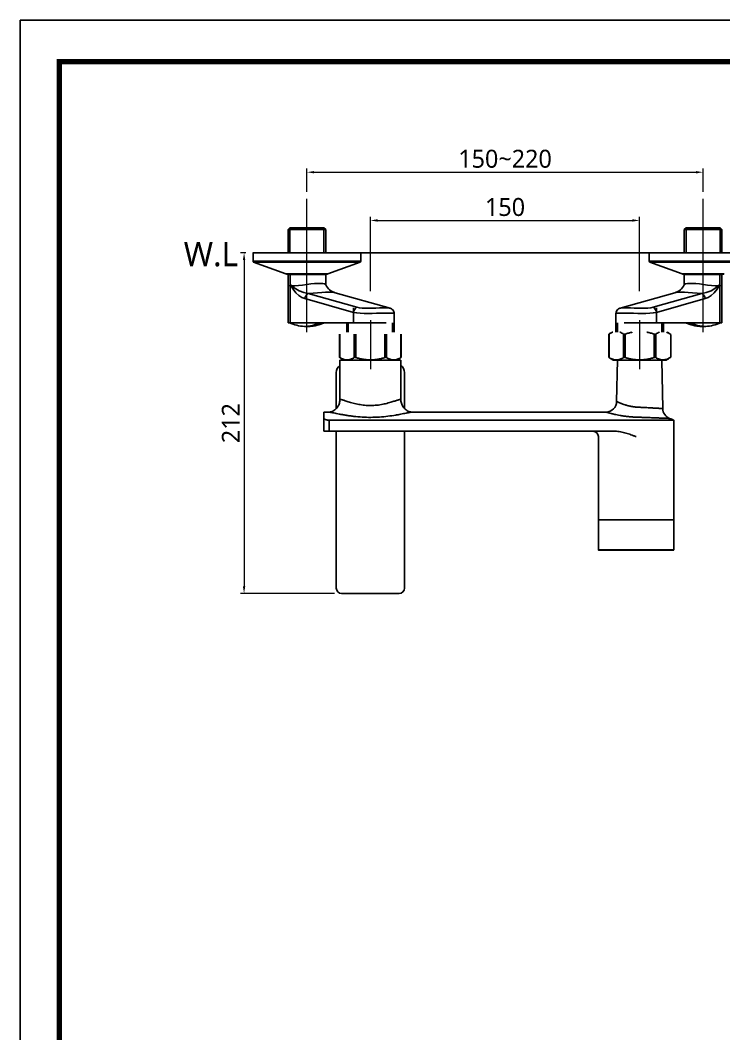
# Model space of a CAD drawing. Extents: x 0 to 1354, y 3495 to 4487.
# Drawn here: x 0 to 392, y 3923 to 4487 of the extents above; entities that cross this region are included whole.
import ezdxf

# ---------------------------------------------------------------- set-up
doc = ezdxf.new("R2010")
doc.units = 0
doc.header["$LTSCALE"] = 30
doc.header["$MEASUREMENT"] = 0
doc.header["$PDMODE"] = 3
doc.header["$PDSIZE"] = -10
doc.linetypes.add('CENTER', pattern=[2, 1.25, -0.25, 0.25, -0.25])
doc.linetypes.add('CENTER2', pattern=[28.575, 19.05, -3.175, 3.175, -3.175])
doc.layers.get('0').update_dxf_attribs({"linetype": 'CONTINUOUS'})
doc.layers.get('DEFPOINTS').update_dxf_attribs({"linetype": 'CONTINUOUS'})
for name, color, linetype, lineweight in [('\\M+5B3DF\\M+5B4E7\\M+5CFDF', 3, 'CONTINUOUS', 9), ('Cneter', 1, 'CENTER2', 13), ('치수선', 7, 'CONTINUOUS', 20)]:
    doc.layers.add(name, color=color, linetype=linetype, lineweight=lineweight)
doc.layers.add('BODY', color=7, linetype='CONTINUOUS')
doc.layers.add('DEF_LAYER_ASSEM_MEMBER', color=7, linetype='CONTINUOUS')
doc.styles.add('Daelim Dimension', font='NanumGothic.ttf')
doc.dimstyles.new('DEFAULT', dxfattribs={"dimscale": 2, "dimtxt": 2, "dimasz": 2, "dimexe": 0, "dimexo": 2, "dimgap": 1, "dimtad": 1, "dimdec": 1, "dimzin": 9, "dimdsep": 46, "dimtxsty": 'Daelim Dimension', "dimcen": 0.5, "dimclrd": 252, "dimclre": 252, "dimclrt": 3, "dimadec": 1, "dimazin": 0, "dimtfac": 1, "dimtdec": 1, "dimtix": 1, "dimtmove": 0, "dimatfit": 3, "dimfxl": 0, "dimtolj": 1, "dimtzin": 1, "dimlwd": 9, "dimlwe": 9, "dimarcsym": 0})

# ---------------------------------------------------------------- blocks, each defined once
blk = doc.blocks.new('*D35')
at = {"color": 5, "lineweight": 9, "ltscale": 0.5}
for p, q in [((195.04, 4336.19), (195.04, 4377.5)), ((199.04, 4375.5), (341.04, 4375.5)), ((345.04, 4336.19), (345.04, 4377.5))]:
    blk.add_line(p, q, dxfattribs=at)
at = {"color": 5, "ltscale": 0.5}
for points in [[(199.04, 4376.16), (199.04, 4374.83), (195.04, 4375.5)], [(341.04, 4376.16), (341.04, 4374.83), (345.04, 4375.5)]]:
    blk.add_solid(points, dxfattribs=at)
at = {"layer": 'DEFPOINTS', "color": 0, "ltscale": 0.5}
for p in [(345.04, 4375.5), (195.04, 4332.19), (345.04, 4332.19)]:
    blk.add_point(p, dxfattribs=at)
at = {"color": 7, "ltscale": 0.5, "insert": (270.04, 4382.93), "char_height": 10, "attachment_point": 5, "style": 'Daelim Dimension'}
blk.add_mtext('\\A1;150', dxfattribs=at)
blk = doc.blocks.new('*D41')
at = {"color": 5, "lineweight": 9, "ltscale": 0.5}
for p, q in [((159.69, 4391.44), (159.69, 4404.35)), ((163.69, 4402.35), (376.4, 4402.35)), ((380.4, 4391.44), (380.4, 4404.35))]:
    blk.add_line(p, q, dxfattribs=at)
at = {"color": 5, "ltscale": 0.5}
for points in [[(163.69, 4403.01), (163.69, 4401.68), (159.69, 4402.35)], [(376.4, 4403.01), (376.4, 4401.68), (380.4, 4402.35)]]:
    blk.add_solid(points, dxfattribs=at)
at = {"layer": 'DEFPOINTS', "color": 0, "ltscale": 0.5}
for p in [(380.4, 4402.35), (159.69, 4387.44), (380.4, 4387.44)]:
    blk.add_point(p, dxfattribs=at)
at = {"color": 7, "ltscale": 0.5, "insert": (270.04, 4409.79), "char_height": 10, "attachment_point": 5, "style": 'Daelim Dimension'}
blk.add_mtext('\\A1;150~220', dxfattribs=at)
blk = doc.blocks.new('*D46')
at = {"color": 5, "lineweight": 9, "ltscale": 0.5}
for p, q in [((125.69, 4357.44), (122.67, 4357.44)), ((124.67, 4353.44), (124.67, 4171.79)), ((175.04, 4167.79), (122.67, 4167.79))]:
    blk.add_line(p, q, dxfattribs=at)
at = {"color": 5, "ltscale": 0.5}
for points in [[(124, 4353.44), (125.34, 4353.44), (124.67, 4357.44)], [(124, 4171.79), (125.34, 4171.79), (124.67, 4167.79)]]:
    blk.add_solid(points, dxfattribs=at)
at = {"layer": 'DEFPOINTS', "color": 0, "ltscale": 0.5}
for p in [(129.69, 4357.44), (124.67, 4167.79), (179.04, 4167.79)]:
    blk.add_point(p, dxfattribs=at)
at = {"color": 7, "ltscale": 0.5, "insert": (117.28, 4262.62), "char_height": 10, "attachment_point": 5, "rotation": 90, "style": 'Daelim Dimension'}
blk.add_mtext('\\A1;212', dxfattribs=at)

msp = doc.modelspace()

# ---------------------------------------------------------------- linework, layer by layer
for p, q in [((170.19, 4363.88), (170.19, 4357.44)), ((369.9, 4363.88), (369.9, 4357.44)), ((149.19, 4345.66), (149.19, 4318.44)), ((170.19, 4345.66), (170.19, 4339.64)), ((369.9, 4345.66), (369.9, 4339.64)), ((390.9, 4345.66), (390.9, 4318.44))]:
    msp.add_line(p, q)
at = {"ltscale": 0.5}
msp.add_line((129.56, 4357.44), (980.24, 4357.44), dxfattribs=at)
at = {"color": 7, "linetype": 'Continuous'}
for p, q in [((208.24, 4313.19), (208.24, 4319.3)), ((181.84, 4316.28), (181.84, 4313.19))]:
    msp.add_line(p, q, dxfattribs=at)
at = {"color": 0}
for p, q in [((178.04, 4297.69), (178.04, 4275.62)), ((212.04, 4297.69), (178.04, 4297.69)), ((212.04, 4297.69), (212.04, 4275.62)), ((332.63, 4297.69), (332.23, 4274.69)), ((357.46, 4297.69), (332.63, 4297.69)), ((357.46, 4297.69), (357.93, 4270.74)), ((176.04, 4290.79), (176.04, 4270.83)), ((214.04, 4290.79), (214.04, 4270.83)), ((169.04, 4265.53), (169.04, 4268.79)), ((171.49, 4268.79), (169.04, 4268.79)), ((326.23, 4268.79), (218.6, 4268.79)), ((169.04, 4258.09), (169.04, 4265.53)), ((343.04, 4264.29), (172.04, 4264.29)), ((172.04, 4258.09), (172.04, 4264.29)), ((364.04, 4264.29), (343.04, 4264.29)), ((364.04, 4264.29), (364.04, 4208.79)), ((172.04, 4258.09), (169.04, 4258.09)), ((172.04, 4258.09), (331.42, 4258.09)), ((176.04, 4258.09), (176.04, 4170.79)), ((214.04, 4258.09), (214.04, 4170.79)), ((322.04, 4208.79), (322.04, 4255.09)), ((364.04, 4208.79), (322.04, 4208.79)), ((343.04, 4208.79), (322.04, 4208.79)), ((322.04, 4208.79), (322.04, 4194.03)), ((343.04, 4208.79), (364.04, 4208.79)), ((364.04, 4194.03), (364.04, 4208.79)), ((322.04, 4192.09), (322.04, 4194.03)), ((364.04, 4192.09), (364.04, 4194.03)), ((322.04, 4192.09), (343.04, 4192.09)), ((363.74, 4191.79), (322.34, 4191.79)), ((343.04, 4192.09), (364.04, 4192.09)), ((211.04, 4167.79), (179.04, 4167.79))]:
    msp.add_line(p, q, dxfattribs=at)
at = {"ltscale": 0.5}
msp.add_lwpolyline([(0, 3494.81), (1354.08, 3494.81), (1354.08, 4486.97), (0, 4486.97)], close=True, dxfattribs=at)
at = {"color": 5, "linetype": 'ByBlock', "lineweight": 200, "const_width": 3.12}
msp.add_lwpolyline([(21.77, 3537.29), (1332.17, 3537.29), (1332.17, 4463.93), (21.77, 4463.93)], close=True, dxfattribs=at)
for centre, start, end in [((177.12, 4342.63), 203.5124, 257.6052), ((362.96, 4342.63), 282.3948, 336.4876)]:
    msp.add_arc(centre, 7.55, start, end)
at = {"color": 0}
for centre, radius, start, end in [((181.04, 4290.79), 5, 126.8705, 180), ((209.04, 4290.79), 5, 0, 53.1295), ((326.23, 4274.79), 6, 270, 359), ((343.04, 4217.54), 51.25, 65.8105, 68.6067), ((322.34, 4192.09), 0.3, 180, 270), ((179.04, 4170.79), 3, 180, 270)]:
    msp.add_arc(centre, radius, start, end, dxfattribs=at)
at = {"color": 0, "extrusion": (1.22465e-16, -6.12323e-17, -1)}
msp.add_arc((-363.93, 4270.85), 6, 291.3944, 359, dxfattribs=at)
at = {"color": 0, "extrusion": (-1.22465e-16, -6.12323e-17, -1)}
msp.add_arc((-319.04, 4255.09), 3, 90, 180, dxfattribs=at)
at = {"color": 0, "extrusion": (0, 0, -1)}
for centre, radius in [((-363.74, 4192.09), 0.3), ((-211.04, 4170.79), 3)]:
    msp.add_arc(centre, radius, 180, 270, dxfattribs=at)
at = {"color": 0}
for centre, major_axis, start_param, end_param in [((171.04, 4275.62), (-7, 0), 2.947452, 3.141593), ((219.04, 4275.62), (7, 0), 3.141593, 3.335733)]:
    msp.add_ellipse(centre, major_axis=major_axis, ratio=0.997012, start_param=start_param, end_param=end_param, dxfattribs=at)
for points, knots in [([(177.92, 4274.34), (177.76, 4273.56), (177.23, 4272.1), (175.7, 4270.19), (173.71, 4269.02), (172.49, 4268.76), (171.87, 4268.75)], [0, 0, 0, 0, 0.242727, 0.496779, 0.752018, 1, 1, 1, 1]), ([(178.04, 4275.62), (178.04, 4275.63), (178.04, 4275.66), (178.06, 4275.69), (178.08, 4275.72), (178.11, 4275.75), (178.15, 4275.77), (178.19, 4275.78), (178.25, 4275.79), (178.38, 4275.8), (178.65, 4275.77), (179.14, 4275.66), (179.8, 4275.48), (180.59, 4275.22), (181.57, 4274.9), (182.69, 4274.54), (184, 4274.14), (185.43, 4273.74), (186.95, 4273.37), (189.04, 4272.93), (191.76, 4272.54), (195.22, 4272.37), (198.69, 4272.57), (201.42, 4273), (203.51, 4273.46), (204.98, 4273.83), (206.36, 4274.23), (207.58, 4274.6), (208.64, 4274.94), (209.55, 4275.24), (210.31, 4275.48), (210.95, 4275.66), (211.44, 4275.77), (211.73, 4275.8), (211.89, 4275.78), (211.98, 4275.75), (212.03, 4275.7), (212.04, 4275.65), (212.04, 4275.62)], [0, 0, 0, 0, 0.007095, 0.014193, 0.021293, 0.028398, 0.035508, 0.042626, 0.049751, 0.056885, 0.085676, 0.115364, 0.145089, 0.176855, 0.206795, 0.241749, 0.275126, 0.308756, 0.344759, 0.375458, 0.4399, 0.502879, 0.566914, 0.632956, 0.663068, 0.699369, 0.731983, 0.763903, 0.79682, 0.825375, 0.856005, 0.884725, 0.914289, 0.943078, 0.957322, 0.97155, 0.985773, 1, 1, 1, 1]), ([(218.21, 4268.75), (217.6, 4268.76), (216.37, 4269.02), (214.38, 4270.19), (212.85, 4272.1), (212.32, 4273.56), (212.16, 4274.34)], [0, 0, 0, 0, 0.247982, 0.503222, 0.757273, 1, 1, 1, 1]), ([(332.23, 4274.69), (332.23, 4274.69), (332.23, 4274.69), (332.24, 4274.68), (332.26, 4274.67), (332.29, 4274.66), (332.33, 4274.64), (332.38, 4274.62), (332.44, 4274.59), (332.5, 4274.56), (332.58, 4274.52), (332.66, 4274.48), (332.88, 4274.38), (333.35, 4274.16), (334.1, 4273.84), (334.89, 4273.51), (335.76, 4273.18), (336.7, 4272.86), (337.71, 4272.55), (338.56, 4272.32), (339.48, 4272.1), (340.31, 4271.93), (341.05, 4271.8), (341.71, 4271.71), (342.37, 4271.63), (343.02, 4271.57), (343.46, 4271.54), (343.68, 4271.53)], [0, 0, 0, 0, 0.017257, 0.0346, 0.052031, 0.069554, 0.087171, 0.104885, 0.122698, 0.140614, 0.158634, 0.176761, 0.194998, 0.287524, 0.390963, 0.44438, 0.510054, 0.608228, 0.653212, 0.71434, 0.770476, 0.821636, 0.858795, 0.895193, 0.930847, 0.965776, 1, 1, 1, 1]), ([(171.47, 4268.79), (171.59, 4268.79), (171.76, 4268.78), (171.96, 4268.76), (171.99, 4268.76)], [0, 0, 0, 0, 0.885885, 1, 1, 1, 1]), ([(171.99, 4268.76), (172.17, 4268.74), (172.62, 4268.67), (173.52, 4268.51), (174.66, 4268.29), (176.05, 4268.01), (177.65, 4267.68), (179.46, 4267.34), (181.44, 4266.99), (183.58, 4266.67), (186.55, 4266.28), (190.45, 4265.93), (195.3, 4265.79), (200.17, 4265.96), (204.87, 4266.42), (208.48, 4266.96), (211.03, 4267.42), (212.75, 4267.75), (214.24, 4268.05), (215.54, 4268.31), (216.6, 4268.52), (217.47, 4268.68), (217.91, 4268.74), (218.1, 4268.76)], [0, 0, 0, 0, 0.030344, 0.063968, 0.101497, 0.139073, 0.177961, 0.217992, 0.258865, 0.300173, 0.341475, 0.423002, 0.503927, 0.586013, 0.66938, 0.751302, 0.790788, 0.828939, 0.867899, 0.901255, 0.93714, 0.969883, 1, 1, 1, 1]), ([(218.1, 4268.76), (218.12, 4268.76), (218.32, 4268.78), (218.49, 4268.79), (218.61, 4268.79)], [0, 0, 0, 0, 0.109066, 1, 1, 1, 1]), ([(326.23, 4268.79), (326.23, 4268.79), (326.23, 4268.79), (326.24, 4268.79), (326.26, 4268.78), (326.29, 4268.78), (326.33, 4268.76), (326.37, 4268.75), (326.47, 4268.72), (326.65, 4268.67), (326.97, 4268.58), (327.39, 4268.46), (328.07, 4268.27), (329.25, 4267.96), (330.86, 4267.57), (332.55, 4267.21), (334.24, 4266.88), (336.13, 4266.58), (337.91, 4266.35), (339.34, 4266.2), (340.43, 4266.1), (341.4, 4266.04), (342.23, 4265.99), (342.78, 4265.97), (343.04, 4265.96)], [0, 0, 0, 0, 0.013363, 0.026771, 0.040224, 0.053721, 0.067263, 0.080849, 0.094481, 0.138894, 0.185567, 0.229271, 0.276065, 0.374202, 0.491334, 0.559562, 0.635239, 0.730381, 0.80937, 0.85568, 0.903467, 0.937382, 0.969567, 1, 1, 1, 1]), ([(343.68, 4271.53), (344.08, 4271.51), (344.47, 4271.48), (345.19, 4271.45), (345.53, 4271.43), (346.16, 4271.39), (346.45, 4271.38), (346.99, 4271.35), (347.23, 4271.33), (347.67, 4271.31), (347.87, 4271.3), (348.22, 4271.28), (348.37, 4271.27), (348.62, 4271.26), (348.73, 4271.25), (348.85, 4271.24), (348.88, 4271.24), (348.93, 4271.24), (348.95, 4271.24), (348.97, 4271.24), (348.98, 4271.24), (348.98, 4271.24), (348.99, 4271.24), (348.99, 4271.24), (348.99, 4271.24), (348.99, 4271.24), (348.99, 4271.24), (348.99, 4271.24), (348.99, 4271.24), (348.99, 4271.24), (348.99, 4271.24), (349.46, 4271.21), (349.92, 4271.19), (350.78, 4271.14), (351.19, 4271.12), (351.95, 4271.07), (352.31, 4271.05), (352.81, 4271.03), (352.98, 4271.02), (353.21, 4271.01), (353.33, 4271), (353.46, 4270.99), (353.52, 4270.99), (353.55, 4270.99), (353.57, 4270.99), (353.58, 4270.98), (353.58, 4270.98), (353.58, 4270.98), (353.58, 4270.98), (353.58, 4270.98), (353.58, 4270.98), (353.58, 4270.98), (353.95, 4270.96), (354.29, 4270.95), (354.93, 4270.91), (355.22, 4270.89), (355.77, 4270.86), (356.02, 4270.85), (356.48, 4270.83), (356.68, 4270.81), (357.04, 4270.79), (357.2, 4270.79), (357.47, 4270.77), (357.58, 4270.76), (357.75, 4270.75), (357.82, 4270.75), (357.91, 4270.75), (357.93, 4270.74), (357.93, 4270.74)], [0, 0, 0, 0, 0.031257, 0.031257, 0.062513, 0.062513, 0.09377, 0.09377, 0.125026, 0.125026, 0.156283, 0.156283, 0.18754, 0.18754, 0.218796, 0.218796, 0.234424, 0.234424, 0.242239, 0.246146, 0.248099, 0.249076, 0.249564, 0.249808, 0.249931, 0.249992, 0.250022, 0.250037, 0.250045, 0.250045, 0.250053, 0.250053, 0.312566, 0.312566, 0.375079, 0.375079, 0.437592, 0.437592, 0.468849, 0.468849, 0.484477, 0.492291, 0.496198, 0.498152, 0.499129, 0.499617, 0.499861, 0.499983, 0.500044, 0.500075, 0.500075, 0.500105, 0.500105, 0.562619, 0.562619, 0.625132, 0.625132, 0.687645, 0.687645, 0.750158, 0.750158, 0.812671, 0.812671, 0.875184, 0.875184, 0.937698, 0.937698, 1, 1, 1, 1]), ([(169.04, 4265.53), (169.04, 4265.46), (169.06, 4265.38), (169.13, 4265.24), (169.19, 4265.17), (169.33, 4265.02), (169.42, 4264.95), (169.63, 4264.82), (169.75, 4264.76), (170.02, 4264.64), (170.17, 4264.58), (170.49, 4264.48), (170.67, 4264.44), (171.04, 4264.37), (171.23, 4264.34), (171.63, 4264.3), (171.83, 4264.29), (172.04, 4264.29)], [0, 0, 0, 0, 0.125, 0.125, 0.25, 0.25, 0.375, 0.375, 0.5, 0.5, 0.625, 0.625, 0.75, 0.75, 0.875, 0.875, 1, 1, 1, 1]), ([(343.04, 4265.96), (343.3, 4265.95), (343.56, 4265.94), (344.06, 4265.93), (344.3, 4265.92), (345, 4265.89), (345.45, 4265.87), (346.27, 4265.84), (346.65, 4265.83), (347.35, 4265.8), (347.67, 4265.79), (348.24, 4265.77), (348.5, 4265.76), (348.96, 4265.74), (349.16, 4265.74), (349.5, 4265.72), (349.64, 4265.72), (349.81, 4265.71), (349.86, 4265.71), (349.92, 4265.71), (349.95, 4265.71), (349.98, 4265.7), (350, 4265.7), (350, 4265.7), (350.01, 4265.7), (350.01, 4265.7), (350.01, 4265.7), (350.01, 4265.7), (350.01, 4265.7), (350.01, 4265.7), (350.01, 4265.7), (350.01, 4265.7), (350.01, 4265.7), (350.01, 4265.7), (350.58, 4265.68), (351.14, 4265.66), (352.22, 4265.62), (352.75, 4265.6), (353.76, 4265.56), (354.24, 4265.55), (354.94, 4265.52), (355.17, 4265.51), (355.5, 4265.5), (355.66, 4265.49), (355.85, 4265.48), (355.94, 4265.48), (355.99, 4265.48), (356.01, 4265.48), (356.03, 4265.48), (356.03, 4265.48), (356.03, 4265.48), (356.04, 4265.48), (356.04, 4265.48), (356.04, 4265.48), (356.23, 4265.47), (356.42, 4265.46), (356.82, 4265.45), (357.02, 4265.44), (357.43, 4265.43), (357.64, 4265.42), (357.87, 4265.41), (357.91, 4265.41), (357.95, 4265.41), (357.96, 4265.41), (357.96, 4265.41), (357.97, 4265.41), (357.97, 4265.41), (357.97, 4265.4), (357.98, 4265.4), (358.05, 4265.4), (358.22, 4265.4), (358.37, 4265.39), (358.66, 4265.38), (358.83, 4265.37), (359.14, 4265.36), (359.28, 4265.36), (359.43, 4265.35), (359.48, 4265.35), (359.52, 4265.35), (359.54, 4265.35), (359.54, 4265.35), (359.54, 4265.35), (359.54, 4265.35), (359.54, 4265.35), (359.55, 4265.35), (359.55, 4265.35), (359.56, 4265.34), (359.65, 4265.34), (359.87, 4265.33), (360.07, 4265.33), (360.32, 4265.32), (360.43, 4265.31), (360.6, 4265.31), (360.66, 4265.3), (360.72, 4265.3), (360.73, 4265.3), (360.73, 4265.3), (360.74, 4265.3), (360.74, 4265.3), (360.74, 4265.3), (360.75, 4265.3), (360.79, 4265.3), (361.02, 4265.29), (361.2, 4265.28), (361.39, 4265.28), (361.45, 4265.27), (361.55, 4265.27), (361.6, 4265.27), (361.7, 4265.26), (361.74, 4265.26), (361.74, 4265.26)], [0, 0, 0, 0, 0.015625, 0.015625, 0.03125, 0.03125, 0.0625, 0.0625, 0.09375, 0.09375, 0.125, 0.125, 0.15625, 0.15625, 0.1875, 0.1875, 0.21875, 0.21875, 0.234375, 0.234375, 0.242187, 0.246094, 0.248047, 0.249023, 0.249512, 0.249756, 0.249878, 0.249939, 0.249969, 0.249985, 0.249992, 0.249996, 0.249996, 0.25, 0.25, 0.3125, 0.3125, 0.375, 0.375, 0.4375, 0.4375, 0.46875, 0.46875, 0.484375, 0.492187, 0.496094, 0.498047, 0.499023, 0.499512, 0.499756, 0.499878, 0.499939, 0.499939, 0.5, 0.5, 0.53125, 0.53125, 0.5625, 0.5625, 0.59375, 0.59375, 0.597656, 0.599609, 0.599854, 0.599976, 0.599976, 0.600098, 0.600098, 0.600586, 0.601562, 0.609375, 0.625, 0.625, 0.65625, 0.65625, 0.6875, 0.6875, 0.695312, 0.699219, 0.699707, 0.699951, 0.699951, 0.700012, 0.700012, 0.700073, 0.700195, 0.701172, 0.703125, 0.71875, 0.75, 0.75, 0.78125, 0.78125, 0.796875, 0.798828, 0.799805, 0.799805, 0.800049, 0.800049, 0.800293, 0.800781, 0.804687, 0.8125, 0.875, 0.875, 0.90625, 0.90625, 0.9375, 0.9375, 1, 1, 1, 1]), ([(331.42, 4258.09), (332.44, 4258.09), (333.43, 4257.98), (335.4, 4257.62), (336.38, 4257.37), (338.31, 4256.8), (339.26, 4256.48), (340.68, 4255.98), (341.16, 4255.8), (341.86, 4255.54), (342.1, 4255.45), (342.57, 4255.27), (342.81, 4255.18), (343.04, 4255.09)], [0, 0, 0, 0, 0.25, 0.25, 0.5, 0.5, 0.75, 0.75, 0.875, 0.875, 0.9375, 0.9375, 1, 1, 1, 1])]:
    msp.add_open_spline(points, degree=3, knots=knots, dxfattribs=at)
at = {"layer": '\\M+5B3DF\\M+5B4E7\\M+5CFDF', "color": 0, "lineweight": -3}
for p, q in [((177.88, 4312.12), (177.88, 4299.27)), ((178.01, 4312.21), (178.01, 4299.18)), ((186.09, 4299.18), (186.09, 4312.21)), ((186.96, 4312.21), (186.96, 4299.18)), ((203.12, 4299.18), (203.12, 4312.21)), ((203.99, 4312.21), (203.99, 4299.18)), ((212.07, 4299.18), (212.07, 4312.21)), ((212.21, 4299.27), (212.21, 4312.12)), ((327.88, 4312.12), (327.88, 4299.27)), ((328.01, 4312.21), (328.01, 4299.18)), ((336.09, 4299.18), (336.09, 4312.21)), ((336.96, 4312.21), (336.96, 4299.18)), ((353.12, 4299.18), (353.12, 4312.21)), ((353.99, 4312.21), (353.99, 4299.18)), ((362.36, 4312), (362.36, 4299.39)), ((180.34, 4297.69), (209.74, 4297.69)), ((181.54, 4297.69), (187.22, 4297.69)), ((181.54, 4297.69), (181.54, 4297.39)), ((330.34, 4297.69), (359.74, 4297.69)), ((352.86, 4297.69), (358.54, 4297.69)), ((358.54, 4297.69), (358.54, 4297.39))]:
    msp.add_line(p, q, dxfattribs=at)
for centre, start, end in [((343.2, 4290.91), 121.5889, 125.8261), ((346.89, 4290.91), 53.7477, 58.4112), ((193.2, 4320.48), 234.1732, 240.5682), ((196.89, 4320.48), 299.4318, 305.8261), ((343.2, 4320.48), 234.1732, 240.5682), ((346.89, 4320.48), 299.4318, 306.2488)]:
    msp.add_arc(centre, 26.16, start, end, dxfattribs=at)
for points, knots in [([(327.88, 4312.12), (327.88, 4312.12), (327.88, 4312.12), (327.88, 4312.12), (327.88, 4312.12), (327.89, 4312.13), (327.9, 4312.13), (327.92, 4312.14), (327.92, 4312.15), (327.94, 4312.16), (327.94, 4312.16), (327.97, 4312.18), (327.99, 4312.19), (328.01, 4312.21)], [0, 0, 0, 0, 0.123018, 0.123018, 0.248301, 0.248301, 0.498867, 0.498867, 0.624151, 0.624151, 0.749434, 0.749434, 1, 1, 1, 1]), ([(328.01, 4312.21), (328.66, 4312.65), (329.33, 4312.98), (330, 4313.19), (330.01, 4313.2), (330.01, 4313.2)], [0, 0, 0, 0, 0.997444, 0.997444, 1, 1, 1, 1]), ([(334.08, 4313.2), (334.09, 4313.2), (334.09, 4313.2), (334.77, 4312.98), (335.44, 4312.65), (336.09, 4312.21)], [0, 0, 0, 0, 0.007691, 0.007691, 1, 1, 1, 1]), ([(336.09, 4312.21), (336.18, 4312.15), (336.3, 4312.12), (336.61, 4312.12), (336.79, 4312.15), (336.96, 4312.21)], [0, 0, 0, 0, 0.5, 0.5, 1, 1, 1, 1]), ([(336.96, 4312.21), (337.61, 4312.43), (338.27, 4312.62), (339.6, 4312.95), (340.27, 4313.08), (340.95, 4313.19), (340.95, 4313.19), (340.95, 4313.2)], [0, 0, 0, 0, 0.499064, 0.499064, 0.998129, 0.998129, 1, 1, 1, 1]), ([(349.12, 4313.2), (349.13, 4313.2), (349.13, 4313.2), (349.81, 4313.09), (350.48, 4312.95), (351.81, 4312.62), (352.47, 4312.43), (353.12, 4312.21)], [0, 0, 0, 0, 0.002867, 0.002867, 0.501433, 0.501433, 1, 1, 1, 1]), ([(353.12, 4312.21), (353.29, 4312.15), (353.47, 4312.12), (353.78, 4312.12), (353.91, 4312.15), (353.99, 4312.21)], [0, 0, 0, 0, 0.5, 0.5, 1, 1, 1, 1]), ([(359.94, 4313.24), (360.06, 4313.2), (360.18, 4313.16), (361, 4312.86), (361.69, 4312.5), (362.36, 4312)], [0, 0, 0, 0, 0.14871, 0.14871, 1, 1, 1, 1]), ([(178.01, 4299.18), (177.99, 4299.2), (177.97, 4299.21), (177.94, 4299.23), (177.92, 4299.24), (177.91, 4299.25), (177.9, 4299.26), (177.89, 4299.26), (177.89, 4299.27), (177.88, 4299.27), (177.88, 4299.27), (177.88, 4299.27), (177.88, 4299.27), (177.88, 4299.27)], [0, 0, 0, 0, 0.249667, 0.249667, 0.499334, 0.499334, 0.624168, 0.624168, 0.749001, 0.749001, 0.998668, 0.998668, 1, 1, 1, 1]), ([(186.09, 4299.18), (185.44, 4298.74), (184.77, 4298.41), (183.43, 4297.98), (182.74, 4297.87), (181.71, 4297.87), (181.36, 4297.89), (180.68, 4298), (180.34, 4298.09), (179.33, 4298.41), (178.66, 4298.74), (178.01, 4299.18)], [0, 0, 0, 0, 0.25, 0.25, 0.5, 0.5, 0.625, 0.625, 0.75, 0.75, 1, 1, 1, 1]), ([(186.96, 4299.18), (186.79, 4299.24), (186.61, 4299.27), (186.31, 4299.27), (186.18, 4299.24), (186.09, 4299.18)], [0, 0, 0, 0, 0.5, 0.5, 1, 1, 1, 1]), ([(203.12, 4299.18), (202.47, 4298.96), (201.81, 4298.77), (200.48, 4298.44), (199.81, 4298.3), (198.46, 4298.09), (197.79, 4298), (196.42, 4297.89), (195.74, 4297.87), (194.96, 4297.87), (194.87, 4297.87), (194.7, 4297.87), (194.44, 4297.87), (193.84, 4297.89), (193.32, 4297.92), (192.3, 4298), (191.62, 4298.09), (190.27, 4298.3), (189.6, 4298.44), (188.27, 4298.77), (187.61, 4298.96), (186.96, 4299.18)], [0, 0, 0, 0, 0.125, 0.125, 0.25, 0.25, 0.375, 0.375, 0.5, 0.5, 0.515625, 0.515625, 0.53125, 0.5625, 0.625, 0.625, 0.75, 0.75, 0.875, 0.875, 1, 1, 1, 1]), ([(203.99, 4299.18), (203.91, 4299.24), (203.78, 4299.27), (203.47, 4299.27), (203.29, 4299.24), (203.12, 4299.18)], [0, 0, 0, 0, 0.5, 0.5, 1, 1, 1, 1]), ([(212.07, 4299.18), (211.42, 4298.74), (210.75, 4298.41), (209.41, 4297.98), (208.72, 4297.87), (207.69, 4297.87), (207.34, 4297.89), (206.66, 4298), (206.32, 4298.09), (205.31, 4298.41), (204.65, 4298.74), (203.99, 4299.18)], [0, 0, 0, 0, 0.25, 0.25, 0.5, 0.5, 0.625, 0.625, 0.75, 0.75, 1, 1, 1, 1]), ([(212.21, 4299.27), (212.21, 4299.27), (212.21, 4299.27), (212.2, 4299.27), (212.2, 4299.27), (212.19, 4299.26), (212.18, 4299.26), (212.17, 4299.25), (212.16, 4299.24), (212.15, 4299.23), (212.14, 4299.23), (212.11, 4299.21), (212.09, 4299.2), (212.07, 4299.18)], [0, 0, 0, 0, 0.123018, 0.123018, 0.248301, 0.248301, 0.498867, 0.498867, 0.624151, 0.624151, 0.749434, 0.749434, 1, 1, 1, 1]), ([(328.01, 4299.18), (327.99, 4299.2), (327.97, 4299.21), (327.94, 4299.23), (327.92, 4299.24), (327.91, 4299.25), (327.9, 4299.26), (327.89, 4299.26), (327.89, 4299.27), (327.88, 4299.27), (327.88, 4299.27), (327.88, 4299.27), (327.88, 4299.27), (327.88, 4299.27)], [0, 0, 0, 0, 0.249667, 0.249667, 0.499334, 0.499334, 0.624168, 0.624168, 0.749001, 0.749001, 0.998668, 0.998668, 1, 1, 1, 1]), ([(336.09, 4299.18), (335.44, 4298.74), (334.77, 4298.41), (333.43, 4297.98), (332.74, 4297.87), (331.71, 4297.87), (331.36, 4297.89), (330.68, 4298), (330.34, 4298.09), (329.33, 4298.41), (328.66, 4298.74), (328.01, 4299.18)], [0, 0, 0, 0, 0.25, 0.25, 0.5, 0.5, 0.625, 0.625, 0.75, 0.75, 1, 1, 1, 1]), ([(336.96, 4299.18), (336.79, 4299.24), (336.61, 4299.27), (336.31, 4299.27), (336.18, 4299.24), (336.09, 4299.18)], [0, 0, 0, 0, 0.5, 0.5, 1, 1, 1, 1]), ([(353.12, 4299.18), (352.47, 4298.96), (351.81, 4298.77), (350.48, 4298.44), (349.81, 4298.3), (348.46, 4298.09), (347.79, 4298), (346.42, 4297.89), (345.74, 4297.87), (344.96, 4297.87), (344.87, 4297.87), (344.7, 4297.87), (344.44, 4297.87), (343.84, 4297.89), (343.32, 4297.92), (342.3, 4298), (341.62, 4298.09), (340.27, 4298.3), (339.6, 4298.44), (338.27, 4298.77), (337.61, 4298.96), (336.96, 4299.18)], [0, 0, 0, 0, 0.125, 0.125, 0.25, 0.25, 0.375, 0.375, 0.5, 0.5, 0.515625, 0.515625, 0.53125, 0.5625, 0.625, 0.625, 0.75, 0.75, 0.875, 0.875, 1, 1, 1, 1]), ([(353.99, 4299.18), (353.91, 4299.24), (353.78, 4299.27), (353.47, 4299.27), (353.29, 4299.24), (353.12, 4299.18)], [0, 0, 0, 0, 0.5, 0.5, 1, 1, 1, 1]), ([(362.36, 4299.39), (361.69, 4298.89), (361, 4298.52), (359.96, 4298.15), (359.61, 4298.05), (358.9, 4297.91), (358.54, 4297.88), (357.47, 4297.85), (356.76, 4297.95), (355.36, 4298.39), (354.67, 4298.72), (353.99, 4299.18)], [0, 0, 0, 0, 0.25, 0.25, 0.375, 0.375, 0.5, 0.5, 0.75, 0.75, 1, 1, 1, 1])]:
    msp.add_open_spline(points, degree=3, knots=knots, dxfattribs=at)
msp.add_open_spline([(353.99, 4312.21), (354.65, 4312.65), (355.32, 4312.98), (356, 4313.2)], degree=3, dxfattribs=at)
at = {"layer": 'BODY', "color": 1, "linetype": 'CENTER', "lineweight": 5}
for p, q in [((195.04, 4320.04), (195.04, 4292.6)), ((345.04, 4320.04), (345.04, 4292.6))]:
    msp.add_line(p, q, dxfattribs=at)
at = {"layer": 'Cneter', "lineweight": 5, "ltscale": 0.5}
for p, q in [((159.69, 4313.37), (159.69, 4387.44)), ((380.4, 4313.37), (380.4, 4387.44))]:
    msp.add_line(p, q, dxfattribs=at)
at = {"layer": 'DEF_LAYER_ASSEM_MEMBER', "color": 7, "linetype": 'Continuous'}
for p, q in [((150.19, 4371.44), (149.19, 4370.44)), ((170.19, 4370.44), (149.19, 4370.44)), ((149.19, 4370.44), (149.19, 4357.44)), ((169.19, 4371.44), (150.19, 4371.44)), ((169.19, 4371.44), (170.19, 4370.44)), ((170.19, 4370.44), (170.19, 4357.44)), ((370.9, 4371.44), (369.9, 4370.44)), ((369.9, 4370.44), (390.9, 4370.44)), ((369.9, 4370.44), (369.9, 4357.44)), ((370.9, 4371.44), (389.9, 4371.44)), ((389.9, 4371.44), (390.9, 4370.44)), ((390.9, 4370.44), (390.9, 4357.44)), ((189.69, 4357.44), (129.69, 4357.44)), ((129.69, 4357.44), (129.69, 4352.79)), ((189.69, 4357.44), (189.69, 4352.79)), ((350.4, 4357.44), (410.4, 4357.44)), ((350.4, 4357.44), (350.4, 4352.79)), ((130.01, 4352.32), (148.01, 4345.69)), ((189.36, 4352.32), (171.36, 4345.69)), ((350.72, 4352.32), (368.72, 4345.69)), ((148.01, 4345.69), (148.19, 4345.66)), ((148.23, 4345.66), (171.14, 4345.66)), ((170.19, 4345.66), (170.19, 4345.44)), ((171.36, 4345.69), (171.19, 4345.66)), ((368.72, 4345.69), (368.9, 4345.66)), ((391.85, 4345.66), (368.94, 4345.66)), ((369.9, 4345.66), (369.9, 4345.44)), ((170.19, 4345.44), (149.19, 4345.44)), ((369.9, 4345.44), (390.9, 4345.44)), ((175.5, 4335.26), (205.99, 4326.63)), ((364.59, 4335.26), (334.1, 4326.63)), ((205.99, 4326.63), (205.99, 4326.63)), ((208.24, 4323.72), (208.24, 4323.71)), ((208.24, 4323.71), (208.24, 4313.19)), ((331.84, 4323.72), (331.84, 4323.71)), ((331.84, 4323.71), (331.84, 4313.19)), ((334.09, 4326.63), (334.09, 4326.63)), ((185.71, 4318.44), (149.19, 4318.44)), ((169.44, 4318.42), (149.94, 4318.42)), ((181.84, 4318.44), (181.84, 4313.19)), ((203.74, 4318.44), (184.5, 4318.44)), ((336.34, 4318.44), (354.93, 4318.44)), ((354.38, 4318.44), (390.9, 4318.44)), ((358.24, 4318.44), (358.24, 4313.19)), ((370.65, 4318.42), (390.15, 4318.42))]:
    msp.add_line(p, q, dxfattribs=at)
at = {"layer": 'DEF_LAYER_ASSEM_MEMBER', "color": 2, "linetype": 'Continuous'}
for p, q in [((150.19, 4357.44), (150.19, 4371.44)), ((169.19, 4357.44), (169.19, 4371.44)), ((370.9, 4357.44), (370.9, 4371.44)), ((389.9, 4357.44), (389.9, 4371.44)), ((182.74, 4313.19), (182.74, 4318.44)), ((207.34, 4313.19), (207.34, 4318.44)), ((332.74, 4313.19), (332.74, 4318.44)), ((357.34, 4313.19), (357.34, 4318.44))]:
    msp.add_line(p, q, dxfattribs=at)
at = {"layer": 'DEF_LAYER_ASSEM_MEMBER', "color": 9, "linetype": 'Continuous'}
for p, q in [((189.69, 4352.79), (129.69, 4352.79)), ((189.36, 4352.32), (130.01, 4352.32)), ((350.4, 4352.79), (410.4, 4352.79)), ((350.72, 4352.32), (410.07, 4352.32)), ((171.36, 4345.69), (148.01, 4345.69)), ((150.35, 4318.44), (150.35, 4345.66)), ((368.72, 4345.69), (392.07, 4345.69)), ((389.73, 4318.44), (389.73, 4345.66)), ((160.4, 4334.8), (187.57, 4327.12)), ((379.69, 4334.8), (352.51, 4327.12)), ((158.53, 4332.01), (185.71, 4324.32)), ((381.55, 4332.01), (354.38, 4324.32)), ((185.71, 4326.74), (185.71, 4318.44)), ((354.38, 4326.74), (354.38, 4318.44))]:
    msp.add_line(p, q, dxfattribs=at)
for points in [[(170.2, 4339.62), (170.08, 4339.79), (169.46, 4340.11), (168.48, 4340.34), (167.2, 4340.47), (165.64, 4340.47), (163.82, 4340.34), (161.79, 4340.11), (159.57, 4339.79), (157.28, 4339.46), (155.03, 4339.2), (152.93, 4339.06), (151.02, 4339.1), (149.31, 4339.33), (149.19, 4339.37)], [(369.88, 4339.62), (370, 4339.79), (370.62, 4340.11), (371.6, 4340.34), (372.89, 4340.47), (374.45, 4340.47), (376.26, 4340.34), (378.3, 4340.11), (380.51, 4339.79), (382.8, 4339.46), (385.05, 4339.2), (387.16, 4339.06), (389.06, 4339.1), (390.78, 4339.33), (390.9, 4339.37)], [(160.4, 4334.8), (157.95, 4335.35), (155.31, 4336.39), (152.62, 4337.94), (150.35, 4339.78)], [(158.53, 4332.01), (156.91, 4332.66), (155.24, 4333.72), (153.58, 4335.23), (151.95, 4337.22), (150.35, 4339.78)], [(158.53, 4332.01), (158.7, 4332.74), (159, 4333.42), (159.39, 4334.02), (159.87, 4334.49), (160.4, 4334.8)], [(175.5, 4335.25), (174.63, 4335.43), (173.4, 4335.54), (171.86, 4335.58), (170.05, 4335.54), (167.96, 4335.43), (165.63, 4335.25), (163.09, 4335.03), (160.4, 4334.8)], [(364.58, 4335.25), (365.45, 4335.43), (366.69, 4335.54), (368.22, 4335.58), (370.04, 4335.54), (372.12, 4335.43), (374.45, 4335.25), (376.99, 4335.03), (379.69, 4334.8)], [(379.69, 4334.8), (382.13, 4335.35), (384.78, 4336.39), (387.46, 4337.94), (389.73, 4339.78)], [(381.55, 4332.01), (381.38, 4332.74), (381.09, 4333.42), (380.69, 4334.02), (380.21, 4334.49), (379.69, 4334.8)], [(381.55, 4332.01), (383.18, 4332.66), (384.85, 4333.72), (386.51, 4335.23), (388.13, 4337.22), (389.73, 4339.78)], [(185.71, 4324.32), (185.88, 4325.05), (186.17, 4325.74), (186.57, 4326.33), (187.04, 4326.8), (187.57, 4327.12)], [(185.71, 4324.32), (187.45, 4324.02), (189.41, 4323.82), (191.55, 4323.72), (193.8, 4323.7), (196.12, 4323.73), (198.4, 4323.8), (200.59, 4323.86), (202.6, 4323.91), (204.38, 4323.93), (205.86, 4323.91), (207.02, 4323.86), (207.81, 4323.8), (208.2, 4323.73), (208.24, 4323.71)], [(187.57, 4327.12), (188.9, 4326.83), (190.46, 4326.64), (192.19, 4326.56), (194.09, 4326.56), (196.1, 4326.63), (198.12, 4326.72), (200.08, 4326.81), (201.86, 4326.86), (203.41, 4326.86), (204.64, 4326.81), (205.52, 4326.72), (205.99, 4326.63)], [(354.38, 4324.32), (352.64, 4324.02), (350.67, 4323.82), (348.54, 4323.72), (346.28, 4323.7), (343.97, 4323.73), (341.68, 4323.8), (339.49, 4323.86), (337.48, 4323.91), (335.71, 4323.93), (334.22, 4323.91), (333.06, 4323.86), (332.28, 4323.8), (331.89, 4323.73), (331.84, 4323.71)], [(352.51, 4327.12), (351.18, 4326.83), (349.63, 4326.64), (347.89, 4326.56), (345.99, 4326.56), (343.99, 4326.63), (341.96, 4326.72), (340.01, 4326.81), (338.22, 4326.86), (336.68, 4326.86), (335.44, 4326.81), (334.57, 4326.72), (334.09, 4326.63)], [(354.38, 4324.32), (354.21, 4325.05), (353.91, 4325.74), (353.52, 4326.33), (353.04, 4326.8), (352.51, 4327.12)]]:
    msp.add_lwpolyline(points, dxfattribs=at)
at = {"layer": 'DEF_LAYER_ASSEM_MEMBER', "color": 7, "linetype": 'Continuous'}
for points in [[(205.99, 4326.63), (206.16, 4326.58), (206.47, 4326.46), (206.83, 4326.26), (207.19, 4325.99), (207.54, 4325.64), (207.85, 4325.2), (208.08, 4324.69), (208.22, 4324.11), (208.24, 4323.71)], [(334.09, 4326.63), (333.93, 4326.58), (333.61, 4326.46), (333.25, 4326.26), (332.89, 4325.99), (332.54, 4325.64), (332.24, 4325.2), (332, 4324.69), (331.87, 4324.11), (331.84, 4323.71)], [(158.27, 4316.48), (158.48, 4316.47), (158.69, 4316.47), (158.88, 4316.46), (159.07, 4316.46), (159.27, 4316.47), (159.48, 4316.47), (159.72, 4316.49), (159.98, 4316.51), (160.29, 4316.53), (160.62, 4316.57), (160.98, 4316.63), (161.37, 4316.69), (161.79, 4316.78), (162.25, 4316.9), (162.76, 4317.04), (163.3, 4317.22), (163.9, 4317.45), (164.55, 4317.74), (165.26, 4318.1)], [(161.1, 4316.48), (161.13, 4316.49), (161.4, 4316.51), (161.7, 4316.53), (162.03, 4316.57), (162.4, 4316.63), (162.79, 4316.69), (163.21, 4316.78), (163.67, 4316.9), (164.17, 4317.04), (164.72, 4317.22), (165.32, 4317.45), (165.97, 4317.74), (166.68, 4318.1)], [(165.99, 4318.09), (165.75, 4318.09), (165.51, 4318.09), (165.26, 4318.1)], [(166.68, 4318.1), (166.45, 4318.09), (166.22, 4318.09), (165.99, 4318.09)], [(373.41, 4318.1), (373.63, 4318.09), (373.86, 4318.09), (374.09, 4318.09)], [(378.98, 4316.48), (378.95, 4316.49), (378.68, 4316.51), (378.38, 4316.53), (378.05, 4316.57), (377.69, 4316.63), (377.3, 4316.69), (376.87, 4316.78), (376.41, 4316.9), (375.91, 4317.04), (375.37, 4317.22), (374.77, 4317.45), (374.12, 4317.74), (373.41, 4318.1)], [(374.09, 4318.09), (374.33, 4318.09), (374.57, 4318.09), (374.82, 4318.1)], [(381.81, 4316.48), (381.6, 4316.47), (381.39, 4316.47), (381.2, 4316.46), (381.01, 4316.46), (380.82, 4316.47), (380.6, 4316.47), (380.37, 4316.49), (380.1, 4316.51), (379.8, 4316.53), (379.46, 4316.57), (379.1, 4316.63), (378.71, 4316.69), (378.29, 4316.78), (377.83, 4316.9), (377.33, 4317.04), (376.78, 4317.22), (376.18, 4317.45), (375.53, 4317.74), (374.82, 4318.1)], [(159.69, 4316.48), (159.89, 4316.47), (160.1, 4316.47), (160.3, 4316.46), (160.49, 4316.46), (160.68, 4316.47), (160.89, 4316.47), (161.1, 4316.48)], [(380.4, 4316.48), (380.19, 4316.47), (379.98, 4316.47), (379.78, 4316.46), (379.6, 4316.46), (379.4, 4316.47), (379.19, 4316.47), (378.98, 4316.48)]]:
    msp.add_lwpolyline(points, dxfattribs=at)
for centre, radius, start, end in [((130.19, 4352.79), 0.5, 180, 249.7751), ((189.19, 4352.79), 0.5, 290.2249, 0), ((350.9, 4352.79), 0.5, 180, 249.7751), ((159.69, 4341.44), 25, 247.0455, 266.7426), ((159.69, 4341.44), 25, 273.2574, 292.9545), ((380.4, 4341.44), 25, 247.0455, 266.7426), ((380.4, 4341.44), 25, 273.2574, 292.9545)]:
    msp.add_arc(centre, radius, start, end, dxfattribs=at)

# ---------------------------------------------------------------- texts
at = {"layer": '치수선', "insert": (121.35, 4363.51), "char_height": 13.5, "attachment_point": 3, "style": 'Daelim Dimension'}
msp.add_mtext_dynamic_manual_height_columns('W.L', width=20.8931, gutter_width=15, heights=[0], dxfattribs=at)

# ---------------------------------------------------------------- dimensions: what is measured, and where the dimension line sits
at = {"color": 5, "ltscale": 0.5}
dim = msp.add_linear_dim(base=(380.4, 4402.35), p1=(159.69, 4387.44), p2=(380.4, 4387.44), text='150~220', dimstyle='DEFAULT', override={"dimtxt": 5, "dimexe": 1, "dimclrd": 5, "dimclre": 5, "dimclrt": 7}, dxfattribs=at)
dim.commit()
dim.dimension.update_dxf_attribs({"geometry": '*D41', "text_midpoint": (270.04, 4409.79)})
dim = msp.add_linear_dim(base=(345.04, 4375.5), p1=(195.04, 4332.19), p2=(345.04, 4332.19), dimstyle='DEFAULT', override={"dimtxt": 5, "dimexe": 1, "dimclrd": 5, "dimclre": 5, "dimclrt": 7}, dxfattribs=at)
dim.commit()
dim.dimension.update_dxf_attribs({"geometry": '*D35', "text_midpoint": (270.04, 4382.93)})
dim = msp.add_linear_dim(base=(124.67, 4167.79), p1=(129.69, 4357.44), p2=(179.04, 4167.79), angle=90, text='212', dimstyle='DEFAULT', override={"dimtxt": 5, "dimexe": 1, "dimclrd": 5, "dimclre": 5, "dimclrt": 7}, dxfattribs=at)
dim.commit()
dim.dimension.update_dxf_attribs({"geometry": '*D46', "text_midpoint": (117.28, 4262.62)})

doc.saveas('drawing.dxf')
